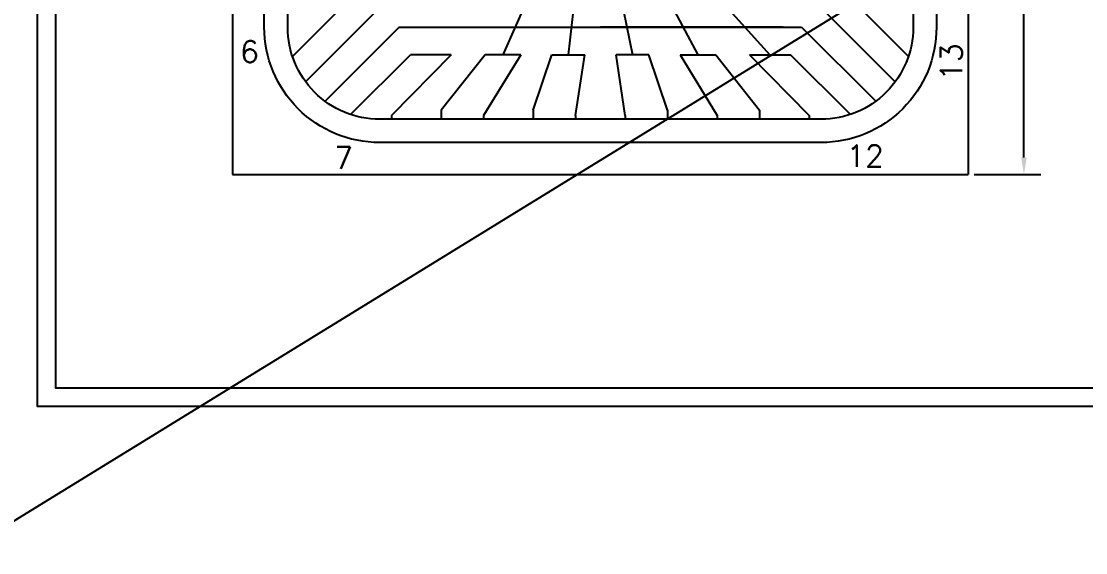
# Model space of a CAD drawing. Header units: millimetres. Extents: x 24.1 to 107.6, y -42.8 to 18.4.
# Drawn here: x 75.43 to 81.22, y -9.83 to -6.94 of the extents above; entities that cross this region are included whole.
import ezdxf

# ---------------------------------------------------------------- set-up
doc = ezdxf.new("R2010")
doc.units = ezdxf.units.MM
doc.header["$LTSCALE"] = 25
doc.header["$PDMODE"] = 64
doc.header["$PDSIZE"] = 0.07
for name, color, linetype in [('BOND', 7, 'Continuous'), ('DIM', 142, 'Continuous'), ('FRAME2', 30, 'Continuous'), ('MOLD', 6, 'Continuous'), ('TXT', 4, 'Continuous')]:
    doc.layers.add(name, color=color, linetype=linetype)
doc.styles.add('Roman', font='romans')
doc.styles.get("Standard").update_dxf_attribs({"font": 'arial.ttf'})
doc.dimstyles.get("Standard").update_dxf_attribs({"dimtxt": 4.572, "dimasz": 4.572, "dimexe": 4.572, "dimexo": 1.5875, "dimgap": 2.286, "dimtad": 0, "dimtih": 1, "dimtoh": 1, "dimdec": 4, "dimzin": 0, "dimdsep": 46, "dimtxsty": 'Standard', "dimcen": 2.286, "dimadec": 0, "dimazin": 0, "dimtfac": 1, "dimtdec": 4, "dimtofl": 0, "dimtmove": 0, "dimatfit": 3, "dimfxl": 25.4, "dimtolj": 1, "dimtzin": 0, "dimarcsym": 0})

# ---------------------------------------------------------------- blocks, each defined once
blk = doc.blocks.new('*D8')
at = {"layer": 'Defpoints', "color": 0, "transparency": 16777216}
for p in [(80.5804, -3.7712), (80.5804, -7.7712), (80.8827, -7.7712)]:
    blk.add_point(p, dxfattribs=at)
at = {"layer": 'TXT', "color": 0, "lineweight": -2, "transparency": 16777216}
for p, q in [((80.6122, -3.7712), (80.9741, -3.7712)), ((80.8827, -3.8626), (80.8827, -5.6788)), ((80.8827, -7.6798), (80.8827, -5.8636)), ((80.6122, -7.7712), (80.9741, -7.7712))]:
    blk.add_line(p, q, dxfattribs=at)
at = {"layer": 'TXT', "color": 0, "transparency": 16777216}
for points in [[(80.8675, -3.8626), (80.8979, -3.8626), (80.8827, -3.7712)], [(80.8675, -7.6798), (80.8979, -7.6798), (80.8827, -7.7712)]]:
    blk.add_solid(points, dxfattribs=at)
at = {"layer": 'TXT', "color": 0, "transparency": 16777216, "insert": (80.8827, -5.7712), "char_height": 0.09144, "attachment_point": 5}
blk.add_mtext('\\A1;4.0000', dxfattribs=at)

msp = doc.modelspace()

# ---------------------------------------------------------------- linework, layer by layer
at = {"layer": 'BOND'}
for p, q in [((75.10961, -9.82846), (86.89717, -2.57612)), ((78.42212, -6.27521), (78.05032, -7.12121)), ((78.50126, -6.27521), (78.40597, -7.12121)), ((78.58041, -6.27521), (78.75484, -7.12121)), ((78.65955, -6.27521), (79.11049, -7.12121)), ((78.73869, -6.27521), (79.50205, -7.12121))]:
    msp.add_line(p, q, dxfattribs=at)
at = {"layer": 'FRAME2'}
for p, q in [((76.90636, -7.13021), (77.23041, -6.80375)), ((80.25445, -7.13021), (79.93041, -6.80375)), ((77.38041, -6.86514), (76.97782, -7.26773)), ((77.38041, -6.86514), (76.97782, -7.26773)), ((79.78041, -6.86514), (80.18299, -7.26773)), ((79.78041, -6.86514), (80.18299, -7.26773)), ((77.48647, -6.97121), (77.08389, -7.37379)), ((77.48647, -6.97121), (77.08389, -7.37379)), ((77.48647, -6.97121), (79.67434, -6.97121)), ((77.48647, -6.97121), (79.67434, -6.97121)), ((77.58647, -6.97121), (78.58041, -6.97121)), ((79.57434, -6.97121), (78.58041, -6.97121)), ((79.57434, -6.97121), (78.58041, -6.97121)), ((79.67434, -6.97121), (80.07693, -7.37379)), ((79.67434, -6.97121), (80.07693, -7.37379)), ((77.22141, -7.44525), (77.54786, -7.12121)), ((77.76967, -7.12121), (77.44541, -7.45121)), ((77.76967, -7.12121), (77.54786, -7.12121)), ((77.95355, -7.12121), (77.71541, -7.42121)), ((78.1471, -7.12121), (77.94541, -7.45121)), ((78.1471, -7.12121), (77.95355, -7.12121)), ((78.21541, -7.42121), (78.31666, -7.12121)), ((78.31666, -7.12121), (78.49529, -7.12121)), ((78.44541, -7.45121), (78.49529, -7.12121)), ((78.84416, -7.12121), (78.66552, -7.12121)), ((78.71541, -7.45121), (78.66552, -7.12121)), ((78.94541, -7.42121), (78.84416, -7.12121)), ((79.01371, -7.12121), (79.20726, -7.12121)), ((79.01371, -7.12121), (79.21541, -7.45121)), ((79.20726, -7.12121), (79.44541, -7.42121)), ((79.39114, -7.12121), (79.71541, -7.45121)), ((79.39114, -7.12121), (79.61295, -7.12121)), ((79.93941, -7.44525), (79.61295, -7.12121)), ((77.44541, -7.45121), (77.44541, -7.47121)), ((77.71541, -7.42121), (77.71541, -7.47121)), ((77.94541, -7.45121), (77.94541, -7.47121)), ((78.21541, -7.42121), (78.21541, -7.47121)), ((78.44541, -7.45121), (78.44541, -7.47121)), ((78.71541, -7.45121), (78.71541, -7.47121)), ((78.94541, -7.42121), (78.94541, -7.47121)), ((79.21541, -7.45121), (79.21541, -7.47121)), ((79.44541, -7.42121), (79.44541, -7.47121)), ((79.71541, -7.45121), (79.71541, -7.47121))]:
    msp.add_line(p, q, dxfattribs=at)
at = {"layer": 'MOLD'}
for p, q in [((76.58041, -3.77121), (76.58041, -7.77121)), ((80.58041, -3.77121), (80.58041, -7.77121)), ((76.58041, -7.77121), (80.58041, -7.77121))]:
    msp.add_line(p, q, dxfattribs=at)
for points in [[(77.22784, -3.94431), (79.78041, -3.94431, -0.4142136), (80.40731, -4.57121), (80.40731, -6.97121, -0.4142136), (79.78041, -7.59811), (77.38041, -7.59811, -0.4142136), (76.75351, -6.97121), (76.75351, -4.41864)], [(77.28041, -4.07121), (79.78041, -4.07121, -0.4142136), (80.28041, -4.57121), (80.28041, -6.97121, -0.4142136), (79.78041, -7.47121), (77.38041, -7.47121, -0.4142136), (76.88041, -6.97121), (76.88041, -4.47121)]]:
    msp.add_lwpolyline(points, format="xyb", close=True, dxfattribs=at)
at = {"layer": 'TXT'}
for points in [[(75.52099, -2.79021), (86.31903, -2.79021), (86.31903, -9.03374), (75.52099, -9.03374)], [(75.62099, -2.89021), (86.21903, -2.89021), (86.21903, -8.93374), (75.62099, -8.93374)]]:
    msp.add_lwpolyline(points, close=True, dxfattribs=at)

# ---------------------------------------------------------------- texts
at = {"layer": 'DIM', "char_height": 0.1800275, "attachment_point": 4, "style": 'Roman'}
for s, insert in [('{\\H0.6561x;6}', (76.62253, -7.10383)), ('{\\H0.6561x;7}', (77.13341, -7.68132)), ('{\\H0.6561x;12}', (79.91813, -7.67136))]:
    msp.add_mtext(s, dxfattribs=dict(at, insert=insert))
at = {"layer": 'DIM', "insert": (80.48824, -7.2617), "char_height": 0.1800275, "attachment_point": 4, "rotation": 90, "style": 'Roman'}
msp.add_mtext('{\\H0.6561x;13}', dxfattribs=at)

# ---------------------------------------------------------------- dimensions: what is measured, and where the dimension line sits
at = {"layer": 'TXT'}
dim = msp.add_linear_dim(base=(80.88271, -7.77121), p1=(80.58041, -3.77121), p2=(80.58041, -7.77121), angle=90, dimstyle='Standard', override={"dimscale": 0.02}, dxfattribs=at)
dim.commit()
dim.dimension.update_dxf_attribs({"geometry": '*D8', "text_midpoint": (80.88271, -5.77121), "dimtype": 160})

doc.saveas('drawing.dxf')
